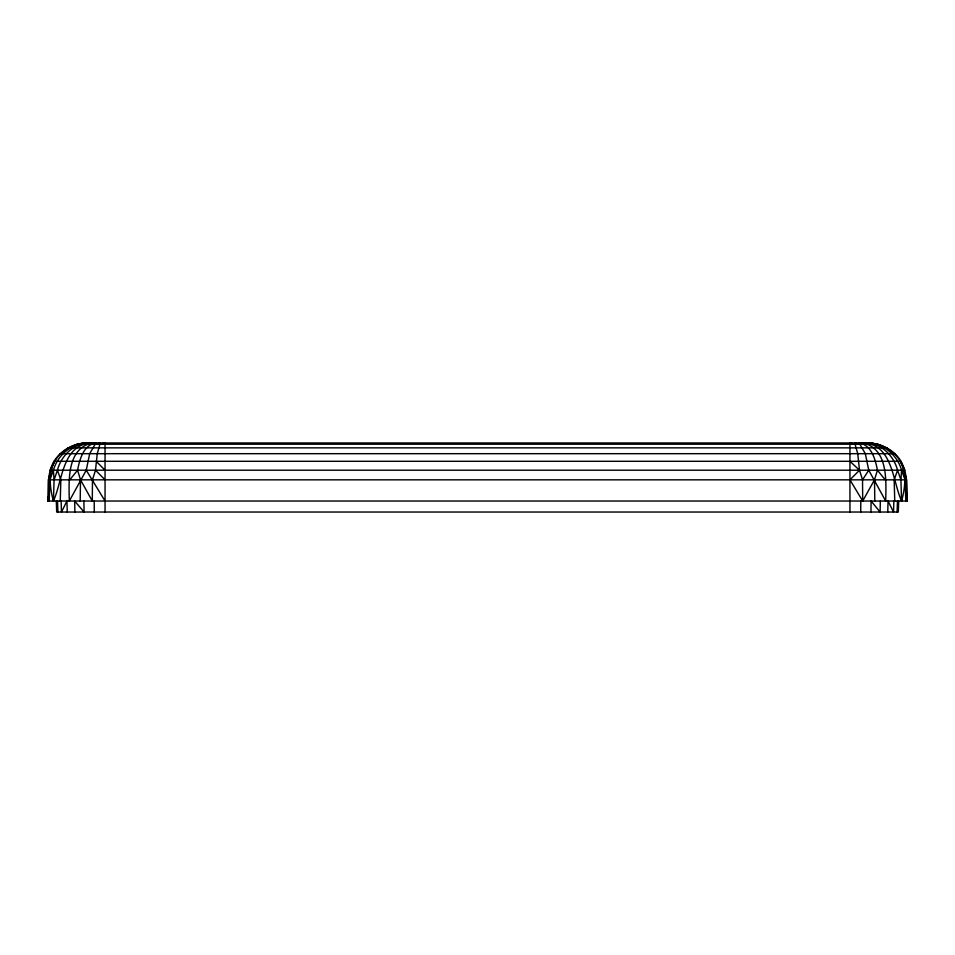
<?xml version="1.0" encoding="UTF-8"?>
<svg xmlns="http://www.w3.org/2000/svg" width="955" height="955" viewBox="0 0 955 955"><rect width="100%" height="100%" fill="white"/><g stroke="black" fill="none" stroke-linecap="round" stroke-linejoin="round"><path stroke-width="1.43" d="M860.706 512.035L860.801 501.029M867.988 444.206L859.142 442.965L865.314 453.685L868.752 470.206L885.679 501.029C886.121 481.045 888.365 448.755 862.95 442.965C892.782 444.015 892.364 480.831 901.58 501.029C905.997 485.068 907.632 465.956 894.19 453.685C887.111 447.155 877.967 443.299 868.334 442.965L86.666 442.965C73.523 443.18 61.06 450.187 54.041 461.301C46.867 473.298 48.526 487.683 47.75 501.029L907.25 501.029C907.023 484.71 907.907 465.849 894.871 453.685C887.589 447.047 878.182 443.251 868.334 442.965M80.184 501.029L80.507 479.84L77.558 470.206C79.611 459.642 83.383 444.946 95.858 442.965L89.686 453.685L86.248 470.206L69.321 501.029C68.879 481.045 66.635 448.755 92.05 442.965C62.218 444.015 62.636 480.831 53.42 501.029C49.003 485.068 47.368 465.956 60.81 453.685C67.889 447.155 77.033 443.299 86.666 442.965M870.936 512.035L871.103 501.029L880.104 512.035L880.343 501.029M60.249 501.029L60.834 479.84L57.431 470.206C61.156 455.774 73.654 443.18 89.125 442.965L83.562 444.206M887.756 512.035L888.054 501.029L893.522 512.035L893.868 501.029M53.42 501.029L54.089 479.84L53.385 470.206C57.646 455.189 71.446 443.323 87.299 442.965L77.427 444.206M906.283 486.895L906.51 479.84L904.099 470.206M897.091 512.035L897.473 501.029M898.691 501.029L898.309 512.035L56.691 512.035L56.309 501.029M901.58 501.029L900.911 479.84L901.615 470.206C897.354 455.189 883.554 443.323 867.701 442.965L877.573 444.206M80.507 479.84L92.301 501.029L92.468 479.84L95.5 470.206L97.255 453.685L100.287 442.965L95.452 444.206M47.75 501.029L48.18 496.791M53.385 470.206L49.911 479.84L49.183 501.029L48.49 479.84L50.902 470.206M859.548 444.206L854.713 442.965L857.745 453.685L859.5 470.206L849.95 479.84L862.699 501.029L874.494 479.84L877.442 470.206C875.389 459.642 871.617 444.946 859.142 442.965M54.089 479.84L57.431 470.206M51.355 468.941L54.041 461.301L900.959 461.301L903.645 468.941M871.438 444.206L865.875 442.965C881.346 443.18 893.844 455.774 897.569 470.206L894.167 479.84L894.751 501.029M54.817 461.301L50.066 470.206L904.934 470.206L900.183 461.301M862.699 501.029L862.532 479.84L868.752 470.206M69.787 479.84L77.558 470.206M100.18 444.206L105.05 442.965L105.05 512.035M87.012 444.206L95.858 442.965M78.692 444.206L89.125 442.965M76.997 444.206L878.003 444.206M67.948 447.859L887.052 447.859M60.129 453.685L894.871 453.685M48.49 479.84L906.51 479.84M865.875 442.965L876.308 444.206M854.821 444.206L849.95 442.965L849.95 512.035M849.95 461.301L859.5 470.206L862.532 479.84M96.192 461.301L105.05 470.206M95.5 470.206L105.05 479.84M877.442 470.206L885.213 479.84M86.248 470.206L105.05 501.029M901.615 470.206L905.089 479.84L907.25 501.029M897.569 470.206L900.911 479.84M905.089 479.84L905.817 501.029M57.527 501.029L57.909 512.035M61.132 501.029L61.478 512.035L66.946 501.029L67.244 512.035M74.896 512.035L74.657 501.029L84.064 512.035L83.897 501.029M874.494 479.84L874.816 501.029M94.199 501.029L94.294 512.035"/></g></svg>
